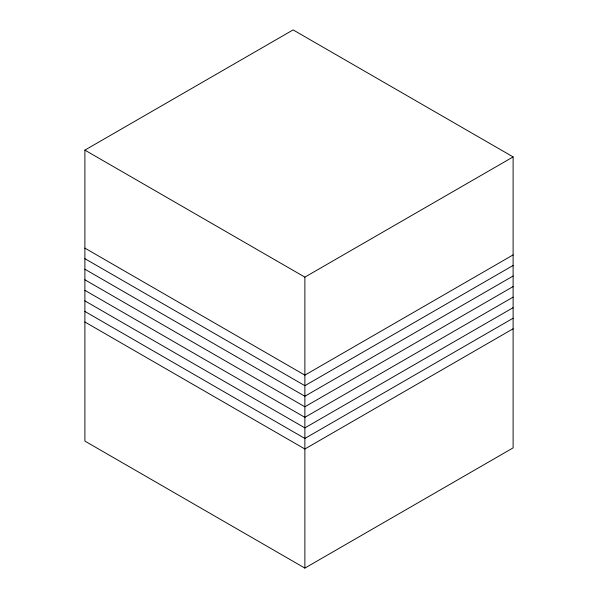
<?xml version="1.0" encoding="UTF-8"?>
<svg xmlns="http://www.w3.org/2000/svg" width="598" height="598" viewBox="0 0 598 598"><rect width="100%" height="100%" fill="white"/><g stroke="black" fill="none" stroke-linecap="round" stroke-linejoin="round"><path stroke-width="0.9" d="M84.886 150.128L293.125 29.9L513.114 156.908L513.114 447.872L304.875 568.1L84.886 441.092L84.886 150.128L304.875 277.136L513.114 156.908M513.114 254.905L304.875 375.133L84.886 248.118M513.114 265.46L304.875 385.68L84.886 258.672M513.114 276.007L304.875 396.235L84.886 269.227M513.114 286.562L304.875 406.79L84.886 279.782M513.114 297.116L304.875 417.344L84.886 290.329M513.114 307.671L304.875 427.899L84.886 300.884M513.114 318.218L304.875 438.446L84.886 311.438M513.114 328.773L304.875 449.001L84.886 321.993M304.875 277.136L304.875 568.1"/></g></svg>
